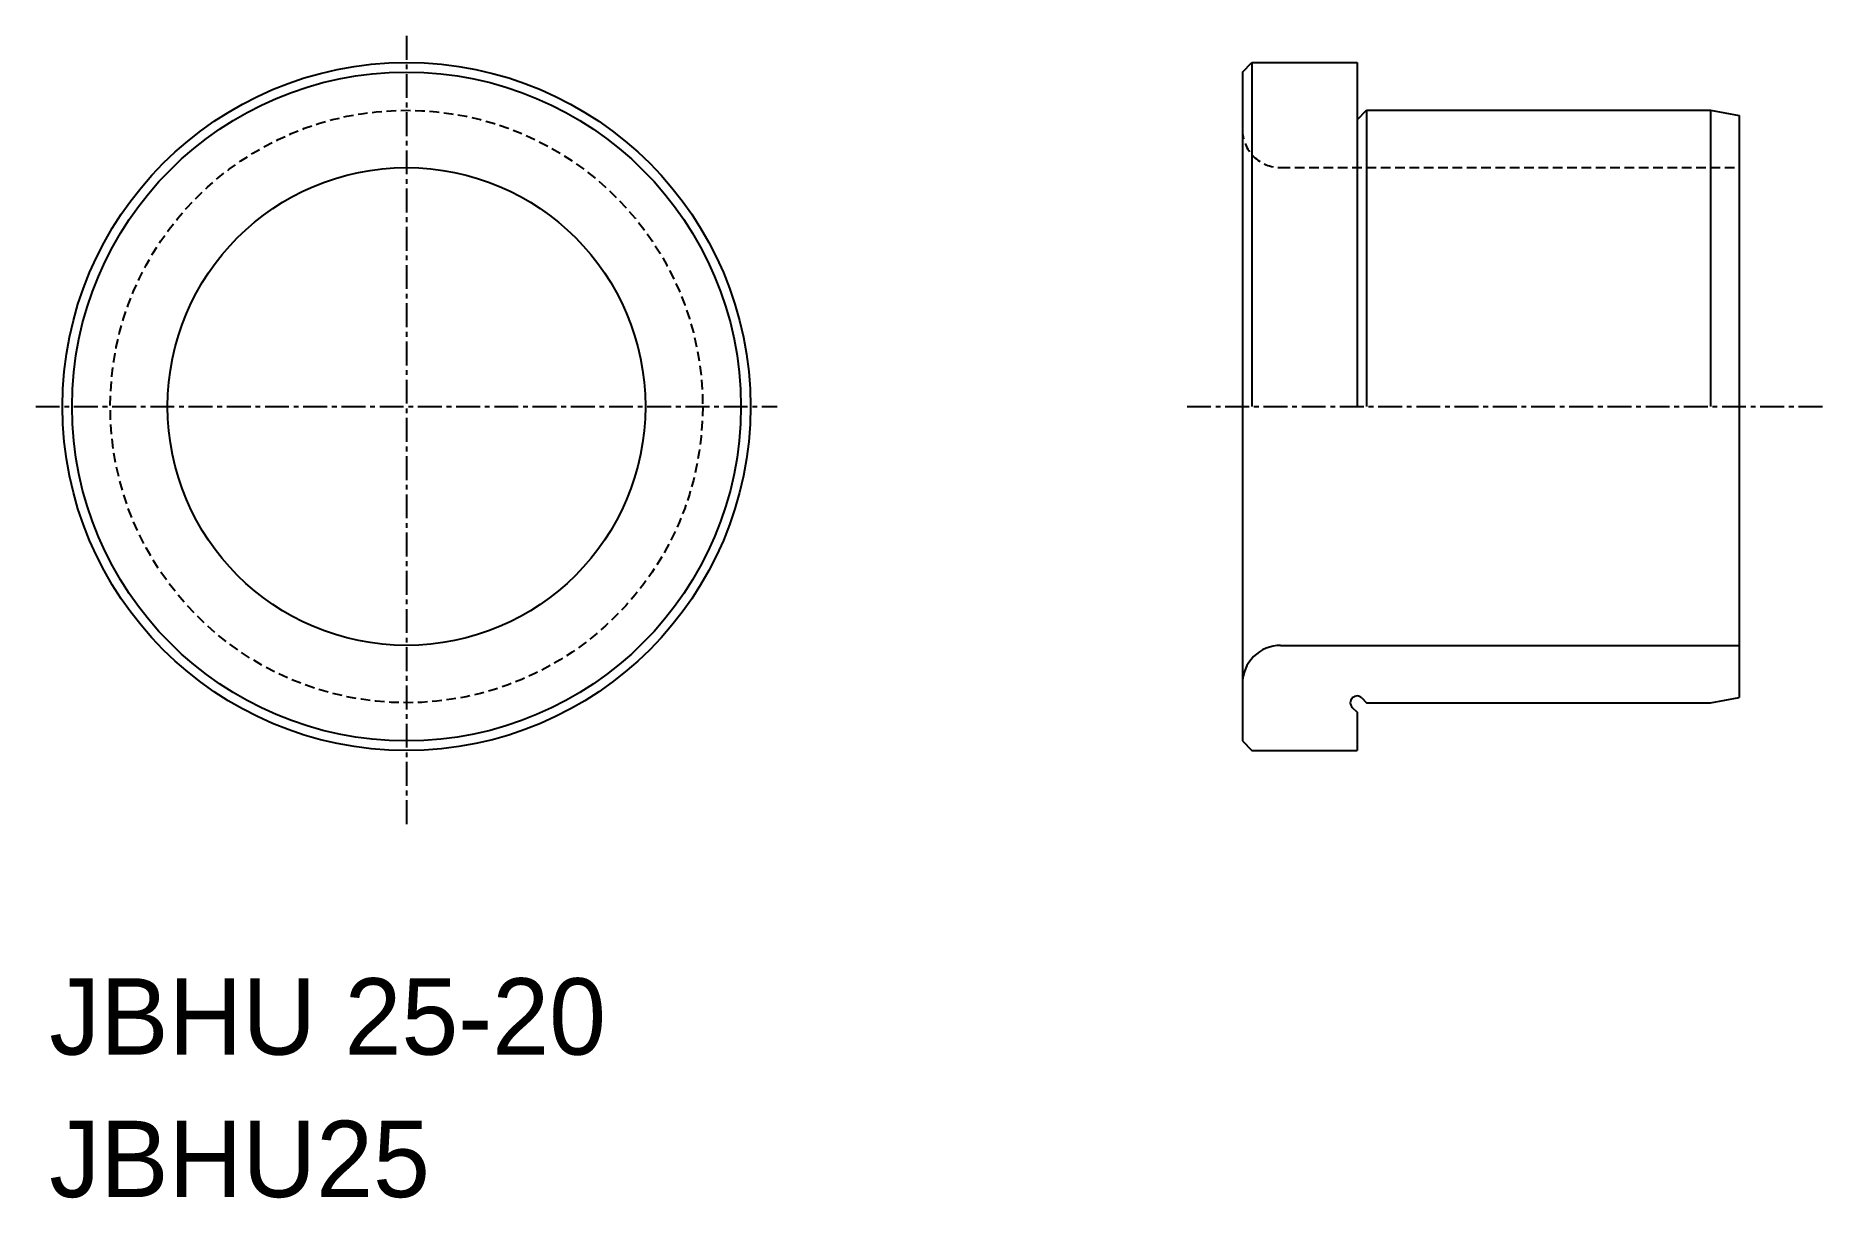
# Model space of a CAD drawing. Extents: x 88.7 to 182.3, y 86.2 to 147.
import ezdxf

# ---------------------------------------------------------------- set-up
doc = ezdxf.new("R2010")
doc.units = 0
doc.linetypes.add('CENTER', pattern=[2, 1.25, -0.25, 0.25, -0.25])
doc.linetypes.add('DASHED', pattern=[0.75, 0.5, -0.25])
doc.layers.get('0').update_dxf_attribs({"linetype": 'CONTINUOUS'})
doc.layers.add('CENTER', color=1, linetype='CENTER')

msp = doc.modelspace()

# ---------------------------------------------------------------- linework, layer by layer
at = {"color": 7, "linetype": 'CONTINUOUS'}
for p, q in [((151.855, 145.14), (152.355, 145.64)), ((151.855, 145.14), (151.855, 110.14)), ((152.355, 145.64), (152.355, 127.64)), ((152.355, 145.64), (157.855, 145.64)), ((157.855, 145.64), (157.855, 127.64)), ((157.855, 142.64), (158.355, 143.14)), ((158.355, 143.14), (158.355, 127.64)), ((158.355, 143.14), (176.355, 143.14)), ((176.355, 143.14), (176.355, 127.64)), ((176.355, 143.14), (177.855, 142.876)), ((177.855, 142.876), (177.855, 112.405)), ((157.855, 138.39), (157.855, 138.391)), ((157.855, 137.64), (157.855, 137.64)), ((153.855, 115.14), (177.855, 115.14)), ((158.105, 112.39), (158.355, 112.14)), ((176.355, 112.14), (177.855, 112.405)), ((157.605, 111.89), (157.855, 111.64)), ((157.855, 111.64), (157.855, 109.64)), ((158.355, 112.14), (176.355, 112.14)), ((151.855, 110.14), (152.355, 109.64)), ((152.355, 109.64), (157.855, 109.64))]:
    msp.add_line(p, q, dxfattribs=at)
at = {"color": 3, "linetype": 'DASHED'}
msp.add_line((153.855, 140.14), (177.855, 140.14), dxfattribs=at)
at = {"color": 7, "linetype": 'CONTINUOUS'}
for radius in [18, 17.5, 12.5]:
    msp.add_circle((108.109, 127.64), radius, dxfattribs=at)
at = {"color": 3, "linetype": 'DASHED'}
msp.add_circle((108.109, 127.64), 15.5, dxfattribs=at)
msp.add_arc((153.855, 142.14), 2, 179.99999, 270, dxfattribs=at)
at = {"color": 7, "linetype": 'CONTINUOUS'}
for centre, radius, start, end in [((153.855, 113.14), 2, 90, 180.00001), ((157.855, 112.14), 0.354, 45, 225)]:
    msp.add_arc(centre, radius, start, end, dxfattribs=at)
at = {"layer": 'CENTER', "color": 1, "linetype": 'CENTER'}
for p, q in [((108.109, 147.04), (108.109, 105.74)), ((88.709, 127.64), (127.509, 127.64)), ((148.957, 127.64), (182.301, 127.64))]:
    msp.add_line(p, q, dxfattribs=at)

# ---------------------------------------------------------------- texts
at = {"color": 7, "linetype": 'CONTINUOUS'}
for s, p in [('JBHU 25-20', (89.416, 93.723)), ('JBHU25', (89.416, 86.268))]:
    msp.add_text(s, height=4, dxfattribs=at).set_placement(p)

doc.saveas('drawing.dxf')
